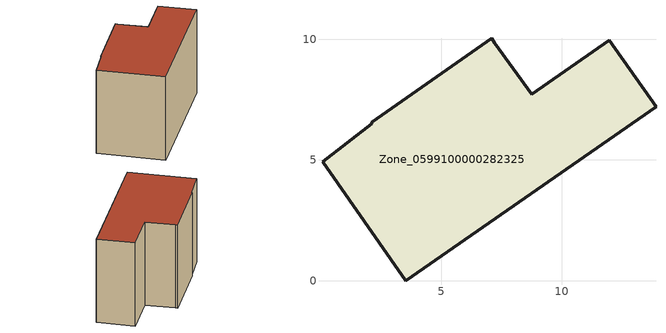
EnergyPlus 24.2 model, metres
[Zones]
Zone_0599100000282325
 floor ground (C_G): 2.14,6.5 2.12,6.55 7.1,10.04 7.22,9.83 8.76,7.72 11.95,9.96 13.89,7.2 3.54,0 0.09,4.93 z0
 wall outside (C_F): 13.89,7.2 11.95,9.96 8.76,7.72 7.22,9.83 7.1,10.04 2.12,6.55 2.14,6.5 0.09,4.93 3.54,0 13.89,7.2 z0:7.9
 roof outside (C_R): 2.12,6.55 2.14,6.5 0.09,4.93 3.54,0 13.89,7.2 11.95,9.96 8.76,7.72 7.22,9.83 7.1,10.04 z7.9
[BUILDING]
Pand.0599100000282325: North Axis=0; Terrain=City; Loads Convergence Tolerance Value=0.04; Temperature Convergence Tolerance Value=0.4; Solar Distribution=FullExterior; Maximum Number of Warmup Days=25; Minimum Number of Warmup Days=1
[Site:Location]
Rotterdam.The.Hague.AP_ZH_NLD Design_Conditions: Latitude=51.96; Longitude=4.45; Time Zone=1; Elevation=-4.5
[SITE:GROUNDTEMPERATURE:BUILDINGSURFACE]
18, 18, 18, 18, 18, 18, 18, 18, 18, 18, 18, 18
[MATERIAL] Thermal Absorptance=0.9; Solar Absorptance=0.7; Visible Absorptance=0.7
Name | Roughness | Thickness | Conductivity | Density | Specific Heat
G.TC.1975-1991 | MediumSmooth | 0.15 | 0.288461 | 540 | 1210
F.TC.1975-1991 | Rough | 0.3 | 0.230769 | 1920 | 840
R.TC.1975-1991 | MediumRough | 0.2 | 0.153846 | 1500 | 1000
[CONSTRUCTION]
C_G: G.TC.1975-1991
C_F: F.TC.1975-1991
C_R: R.TC.1975-1991
[ZONE]
Zone_0599100000282325: Type=1; Multiplier=1; Ceiling Height=Autocalculate; Volume=Autocalculate; Floor Area=autocalculate; Part of Total Floor Area=Yes
[ZONEINFILTRATION:DESIGNFLOWRATE]
Infil_Zone_0599100000282325: Zone or ZoneList or Space or SpaceList=Zone_0599100000282325; Schedule=AlwaysOn; Design Flow Rate Calculation Method=Flow/Area; Flow Rate per Floor Area=0.003; Constant Term Coefficient=1; Temperature Term Coefficient=0; Velocity Term Coefficient=0; Velocity Squared Term Coefficient=0
[HVACTEMPLATE:ZONE:IDEALLOADSAIRSYSTEM]
Zone_0599100000282325: Maximum Heating Supply Air Temperature=50; Minimum Cooling Supply Air Temperature=13; Maximum Heating Supply Air Humidity Ratio=0.0156; Minimum Cooling Supply Air Humidity Ratio=0.0077; Heating Limit=NoLimit; Cooling Limit=NoLimit; Dehumidification Control Type=ConstantSensibleHeatRatio; Cooling Sensible Heat Ratio=0.7; Dehumidification Setpoint=60; Humidification Control Type=None; Humidification Setpoint=30; Outdoor Air Method=None; Outdoor Air Flow Rate per Person=0.00944; Outdoor Air Flow Rate per Zone Floor Area=0; Outdoor Air Flow Rate per Zone=0; Demand Controlled Ventilation Type=None; Outdoor Air Economizer Type=NoEconomizer; Heat Recovery Type=None; Sensible Heat Recovery Effectiveness=0.7; Latent Heat Recovery Effectiveness=0.65
[ZONECONTROL:THERMOSTAT]
ThermostatControl_Zone_0599100000282325: Zone or ZoneList=Zone_0599100000282325; Control Type Schedule=DualSetpointControlType; Control 1=Thermostat_Zone_0599100000282325; Temperature Difference Between Cutout And Setpoint=0
[THERMOSTATSETPOINT:DUALSETPOINT]
Thermostat_Zone_0599100000282325: Heating Setpoint Temperature Schedule=HeatingSetpoint_Zone_0599100000282325; Cooling Setpoint Temperature Schedule=CoolingSetpoint_Zone_0599100000282325
[SCHEDULE:COMPACT]
HeatingSetpoint_Zone_0599100000282325: Through: 12/31, For: AllDays, Until: 24:00, 21
CoolingSetpoint_Zone_0599100000282325: Through: 12/31, For: AllDays, Until: 24:00, 24
DualSetpointControlType: Through: 12/31, For: AllDays, Until: 24:00, 4
AlwaysOn: Through: 12/31, For: AllDays, Until: 24:00, 1
